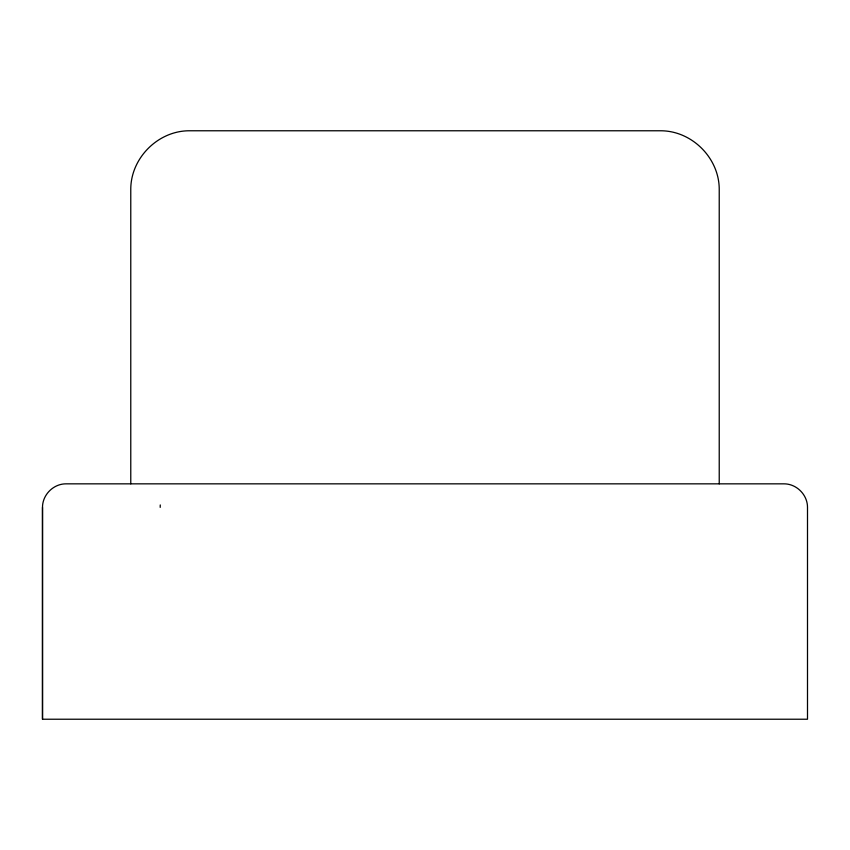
<?xml version="1.0" encoding="UTF-8"?>
<svg xmlns="http://www.w3.org/2000/svg" width="850" height="850" viewBox="0 0 850 850"><rect width="100%" height="100%" fill="white"/><g stroke="black" fill="none" stroke-linecap="round" stroke-linejoin="round"><path stroke-width="1.27" d="M42.5 719.227L42.5 507.386C42.426 494.785 53.444 483.767 66.034 483.841L783.966 483.841C796.556 483.767 807.574 494.785 807.5 507.386L807.5 719.227L42.5 719.227L42.5 507.386M160.193 507.386L160.257 504.942M719.227 483.841L719.227 189.614C719.429 158.121 691.879 130.571 660.386 130.773L189.614 130.773C158.121 130.571 130.571 158.121 130.773 189.614L130.773 483.841"/></g></svg>
